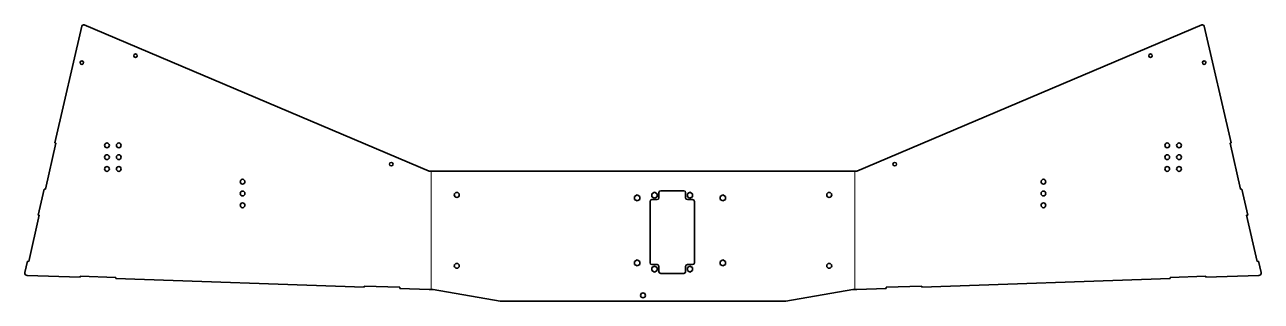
# Model space of a CAD drawing. Header units: inches. Extents: x 0 to 2092, y 0 to 468.
import ezdxf

# ---------------------------------------------------------------- set-up
doc = ezdxf.new("R2010")
doc.units = ezdxf.units.IN
doc.header["$MEASUREMENT"] = 0
doc.linetypes.add('Chain', pattern=[13.68, 9.12, -1.14, 2.28, -1.14])
doc.layers.add('SIMUMAK Bend Centerline (ISO)', color=7, linetype='Chain', lineweight=9)
doc.layers.add('SIMUMAK Visible (ISO)', color=7, linetype='Continuous', lineweight=35)

# ---------------------------------------------------------------- blocks, each defined once
blk = doc.blocks.new('SLP-SMT-02-CCC03_Chapa Soldada Principal_SLP-SMT-02-CCC03 (desplegada)')
at = {"layer": 'SIMUMAK Bend Centerline (ISO)', "ltscale": 0.263158}
for p, q in [((-315.3, -214.9), (-315.3, -14.9)), ((401.5, -14.9), (401.5, -214.9))]:
    blk.add_line(p, q, dxfattribs=at)
at = {"layer": 'SIMUMAK Visible (ISO)'}
for p, q in [((-951.9, 33.1), (-906.3, 230.7)), ((-902.2, 232.8), (-318.7, -14.9)), ((404.9, -14.9), (988.4, 232.8)), ((992.5, 230.7), (1038.1, 33.1)), ((-950, 32.6), (-968, -45.3)), ((-951.9, 33.1), (-950, 32.6)), ((1036.2, 32.6), (1038.1, 33.1)), ((1054.2, -45.3), (1036.2, 32.6)), ((-318.7, -14.9), (404.9, -14.9)), ((-980.1, -88.9), (-969.9, -44.9)), ((-968, -45.3), (-969.9, -44.9)), ((28.6, -57.3), (33.1, -54.7)), ((28.6, -62.5), (28.6, -57.3)), ((33.1, -65.1), (28.6, -62.5)), ((33.1, -54.7), (37.6, -57.3)), ((37.6, -62.5), (33.1, -65.1)), ((37.6, -57.3), (37.6, -62.5)), ((58.1, -52.8), (62.6, -50.2)), ((58.1, -58), (58.1, -52.8)), ((62.6, -60.6), (58.1, -58)), ((62.6, -50.2), (67.1, -52.8)), ((67.1, -58), (62.6, -60.6)), ((67.1, -52.8), (67.1, -58)), ((70.1, -59.9), (70.1, -50.9)), ((73.1, -47.9), (112.1, -47.9)), ((115.1, -50.9), (115.1, -59.9)), ((118.1, -52.8), (122.6, -50.2)), ((118.1, -58), (118.1, -52.8)), ((122.6, -60.6), (118.1, -58)), ((122.6, -50.2), (127.1, -52.8)), ((127.1, -58), (122.6, -60.6)), ((127.1, -52.8), (127.1, -58)), ((173.6, -57.3), (178.1, -54.7)), ((173.6, -62.5), (173.6, -57.3)), ((178.1, -65.1), (173.6, -62.5)), ((178.1, -54.7), (182.6, -57.3)), ((182.6, -62.5), (178.1, -65.1)), ((182.6, -57.3), (182.6, -62.5)), ((1056.1, -44.9), (1054.2, -45.3)), ((1056.1, -44.9), (1066.3, -88.9)), ((55.1, -169.9), (55.1, -65.9)), ((58.1, -62.9), (67.1, -62.9)), ((118.1, -62.9), (127.1, -62.9)), ((130.1, -65.9), (130.1, -169.9)), ((-978.2, -89.3), (-996.1, -167.3)), ((-980.1, -88.9), (-978.2, -89.3)), ((1064.3, -89.3), (1066.3, -88.9)), ((1082.3, -167.3), (1064.3, -89.3)), ((-1002.6, -186.3), (-998.1, -166.8)), ((-996.1, -167.3), (-998.1, -166.8)), ((28.6, -167.3), (33.1, -164.7)), ((28.6, -172.5), (28.6, -167.3)), ((33.1, -164.7), (37.6, -167.3)), ((37.6, -167.3), (37.6, -172.5)), ((173.6, -167.3), (178.1, -164.7)), ((173.6, -172.5), (173.6, -167.3)), ((178.1, -164.7), (182.6, -167.3)), ((182.6, -167.3), (182.6, -172.5)), ((1084.3, -166.8), (1082.3, -167.3)), ((1084.3, -166.8), (1088.8, -186.3)), ((33.1, -175.1), (28.6, -172.5)), ((37.6, -172.5), (33.1, -175.1)), ((67.1, -172.9), (58.1, -172.9)), ((58.1, -177.8), (62.6, -175.2)), ((58.1, -183), (58.1, -177.8)), ((62.6, -185.6), (58.1, -183)), ((62.6, -175.2), (67.1, -177.8)), ((67.1, -183), (62.6, -185.6)), ((67.1, -177.8), (67.1, -183)), ((70.1, -184.9), (70.1, -175.9)), ((112.1, -187.9), (73.1, -187.9)), ((115.1, -175.9), (115.1, -184.9)), ((127.1, -172.9), (118.1, -172.9)), ((118.1, -177.8), (122.6, -175.2)), ((118.1, -183), (118.1, -177.8)), ((122.6, -185.6), (118.1, -183)), ((122.6, -175.2), (127.1, -177.8)), ((127.1, -183), (122.6, -185.6)), ((127.1, -177.8), (127.1, -183)), ((178.1, -175.1), (173.6, -172.5)), ((182.6, -172.5), (178.1, -175.1)), ((-909, -194.3), (-998.8, -191.2)), ((-909, -194.3), (-908.9, -192.3)), ((-908.9, -192.3), (-848.8, -194.4)), ((-848.8, -194.4), (-848.8, -196.4)), ((-428.6, -211.1), (-848.8, -196.4)), ((-428.6, -211.1), (-428.5, -209.1)), ((-428.5, -209.1), (-368.4, -211.2)), ((454.6, -211.2), (514.7, -209.1)), ((514.7, -209.1), (514.8, -211.1)), ((935, -196.4), (514.8, -211.1)), ((935, -194.4), (995.1, -192.3)), ((935, -196.4), (935, -194.4)), ((995.1, -192.3), (995.2, -194.3)), ((1085, -191.2), (995.2, -194.3)), ((-368.4, -211.2), (-368.5, -213.2)), ((-318.7, -214.9), (-368.5, -213.2)), ((-318.7, -214.9), (-311.9, -214.9)), ((-198.5, -234.9), (-311.9, -214.9)), ((398.1, -214.9), (284.7, -234.9)), ((398.1, -214.9), (404.9, -214.9)), ((454.7, -213.2), (404.9, -214.9)), ((454.7, -213.2), (454.6, -211.2)), ((284.7, -234.9), (-198.5, -234.9))]:
    blk.add_line(p, q, dxfattribs=at)
for centre, radius in [((-906.2, 169), 3), ((-815.4, 180.7), 3), ((901.6, 180.7), 3), ((992.4, 169), 3), ((-863.7, 29), 4), ((-843.7, 29), 4), ((929.9, 29), 4), ((949.9, 29), 4), ((-863.7, 9), 4), ((-843.7, 9), 4), ((-382.8, -2.9), 3), ((469, -2.9), 3), ((929.9, 9), 4), ((949.9, 9), 4), ((-863.7, -11), 4), ((-843.7, -11), 4), ((929.9, -11), 4), ((949.9, -11), 4), ((-634.4, -32.5), 4), ((720.6, -32.5), 4), ((-634.4, -52.5), 4), ((-271.9, -54.9), 4.2), ((358.1, -54.9), 4.2), ((720.6, -52.5), 4), ((-634.4, -72.5), 4), ((720.6, -72.5), 4), ((-271.9, -174.9), 4.2), ((358.1, -174.9), 4.2), ((43.1, -224.9), 4.2)]:
    blk.add_circle(centre, radius, dxfattribs=at)
at = {"layer": 'SIMUMAK Visible (ISO)', "extrusion": (0, 0, -1)}
for centre, radius, start, end in [((903.4, 230), 3, 13, 113), ((-989.6, 230), 3, 67, 167), ((-67.1, -59.9), 3, 180, 270), ((-118.1, -59.9), 3, 270, 360), ((998.7, -187.2), 4, 272, 13), ((-67.1, -175.9), 3, 90, 180), ((-118.1, -175.9), 3, 0, 90), ((-1084.9, -187.2), 4, 167, 268)]:
    blk.add_arc(centre, radius, start, end, dxfattribs=at)
at = {"layer": 'SIMUMAK Visible (ISO)'}
for centre, start, end in [((73.1, -50.9), 90, 180), ((112.1, -50.9), 0, 90), ((58.1, -65.9), 90, 180), ((127.1, -65.9), 0, 90), ((58.1, -169.9), 180, 270), ((73.1, -184.9), 180, 270), ((112.1, -184.9), 270, 360), ((127.1, -169.9), 270, 0)]:
    blk.add_arc(centre, 3, start, end, dxfattribs=at)

msp = doc.modelspace()

# ---------------------------------------------------------------- block references
msp.add_blockref('SLP-SMT-02-CCC03_Chapa Soldada Principal_SLP-SMT-02-CCC03 (desplegada)', (1002.6, 234.9))

doc.saveas('drawing.dxf')
